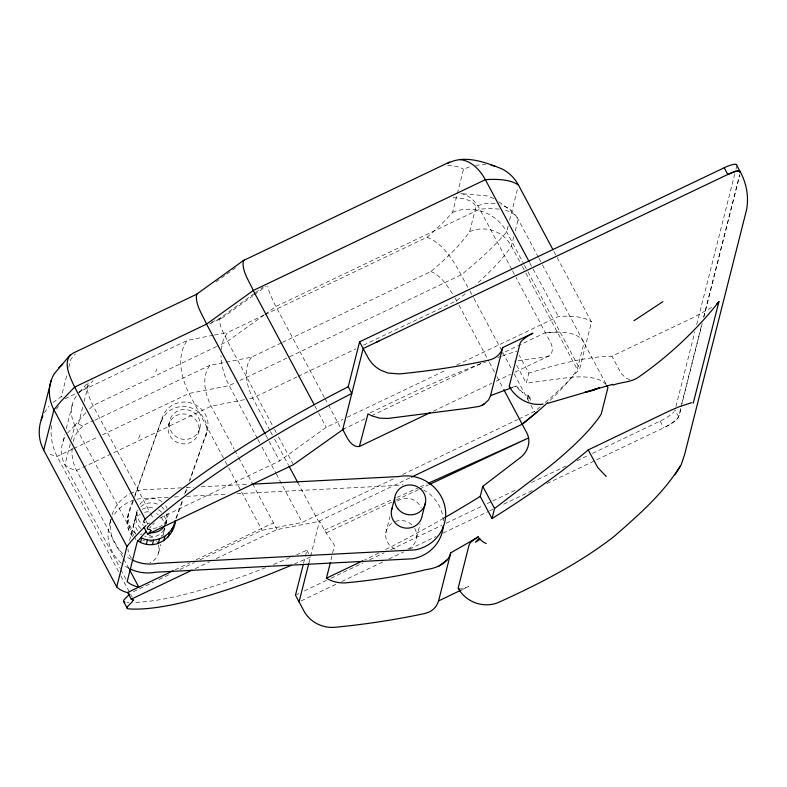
<?xml version="1.0" encoding="UTF-8"?>
<svg xmlns="http://www.w3.org/2000/svg" width="787" height="787" viewBox="0 0 787 787"><rect width="100%" height="100%" fill="white"/><g stroke="black" fill="none" stroke-linecap="round" stroke-linejoin="round"><path stroke-width="0.59" stroke-dasharray="3.94 2.95" d="M132.895 536.567C122.988 526.798 128.015 511.845 132.865 500.945M127.041 523.847L128.173 519.4L128.399 513.567M51.489 425.639C50.083 436.185 52.375 446.977 57.097 456.44L120.332 574.943M72.158 448.088C71.302 455.771 73.152 463.563 76.536 470.449L123.244 557.973M221.127 349.595L223.36 339.394L227.512 332.488L264.107 315.026M88.134 382.856C85.714 390.657 89.669 398.645 92.964 405.561L150.042 512.524M53.044 402.403L61.406 396.5L67.289 373.254M68.754 367.44L70.82 359.295A232.322 51.558 -28.1 0 1 75.375 353.943M62.999 441.586L64.78 434.542M66.265 428.659L72.807 402.806M70.21 443.927L64.918 464.832L120.273 568.558M71.381 439.284L74.913 425.344A30.978 28.539 29.3 0 1 71.568 408.374A31.185 28.716 29.7 0 1 75.178 397.681L76.526 395.871M73.299 441.507C75.395 431.178 83.658 423.613 93.643 420.809M67.554 433.116L73.378 426.918L78.533 423.583L82.92 406.24M84.091 401.606L87.898 386.574A229.981 51.037 -28.1 0 1 93.073 380.544M109.846 523.503L110.967 519.056M128.399 529.582L129.521 525.136L128.173 519.4M129.55 540.571L137.361 509.691A15.592 14.904 14.2 0 0 143.49 525.342M131.232 534.816L132.364 530.369L129.521 525.136M134.587 497.364L162.506 417.238A23.384 22.351 14.2 0 1 191.792 403.249A23.384 22.351 14.2 0 1 206.971 431.709L190.11 480.06M168.457 425.255L171.005 417.189A15.592 14.904 14.2 0 1 190.169 410.578A15.592 14.904 14.2 0 1 199.898 428.128L197.35 436.195A15.592 14.904 14.2 0 1 178.187 442.806A15.592 14.904 14.2 0 1 168.457 425.255L169.874 421.625A15.592 14.904 14.2 0 1 189.047 415.024A15.592 14.904 14.2 0 1 198.767 432.575M165.604 525.086L166.726 520.64M158.679 552.592L160.745 544.397M162.82 536.213L164.867 528.146M165.988 523.699L167.67 517.029M303.566 563.256L305.071 557.344M305.366 556.163L306.861 550.251A288.455 64.013 -28.1 0 1 296.699 554.727M308.947 562.872L319.542 520.994L326.093 532.956L334.416 545.165L330.609 561.623M265.209 314.495L427.095 237.202A232.322 51.558 -28.1 0 0 452.623 212.303L457.04 194.842M457.336 193.671L463.523 169.225L470.951 166.185M385.778 533.055L389.919 516.675M282.425 342.404L430.853 271.535A223.744 49.65 -28.1 0 0 469.701 231.535L476.017 206.568L481.733 204.335L487.763 203.233L493.872 203.282A31.126 30.201 -2.9 0 1 498.692 204.138M416.579 537.846L420.13 523.808M508.136 226.046L506.661 231.89A272.863 60.55 -28.1 0 1 461.3 274.791L236.917 381.921M509.612 220.193L517.905 187.454M513.754 236.749L511.412 246.026A254.929 56.575 -28.1 0 1 475.85 284.619M515.229 230.955L518.161 219.357A31.126 30.201 -2.9 0 0 501.034 204.846M606.138 384.715A254.929 56.575 -28.1 0 0 569.552 377.386L526.267 383.22L528.805 373.186L519.253 355.271M550.143 400.308A254.929 56.575 -28.1 0 0 577.264 369.418L584.013 342.758A254.929 56.575 -28.1 0 0 557.403 332.055L545.361 332.685L502.175 353.304M545.361 402.413A272.863 60.55 -28.1 0 0 579.665 368.7L591.499 321.922L553.556 250.827M675.944 406.495L694.862 331.74M696.662 324.618L735.697 170.356M736.002 169.166L736.898 165.604M680.48 408.571C681.119 419.264 671.232 423.819 663.441 427.921M681.69 403.829L702.102 323.132M703.608 317.2L739.632 174.803M546.975 483.523L663.687 427.803A15.592 3.463 -28.1 0 0 678.63 416.766L702.043 324.205M703.844 317.082L739.878 174.684M134.892 495.21L162.506 417.238M127.278 518.003L134.174 498.515M175.904 518.358L182.122 501.034M184.601 494.098L187.09 487.163M189.165 481.388L206.971 431.709M176.436 518.18L182.653 500.857M185.555 492.76L187.621 486.986M199.898 428.128L198.481 431.758A15.592 14.904 14.2 0 1 179.308 438.359A15.592 14.904 14.2 0 1 169.579 420.809M155.708 371.936L156.869 368.995M138.62 438.467L140.509 433.657M56.497 409.171L58.405 406.328M44.406 412.742L48.951 406.318M213.346 335.262L187.355 340.338C175.914 355.813 181.148 377.514 189.018 393.461L224.659 460.247M281.323 342.925L251.417 357.209L209.873 365.316C201.069 377.229 205.092 393.923 211.152 406.181L234.093 449.102M251.417 357.209C242.612 369.113 246.636 385.807 252.696 398.074L270.02 430.548M79.349 392.27L88.055 382.482M147.356 524.201L149.864 522.863M79.418 392.408L82.861 389.408L87.898 386.574M514.934 372.192L549.139 355.862C553.763 352.773 552.651 346.172 550.3 341.971L516.016 277.418M215.933 281.953L225.869 274.801M226.863 274.083L236.798 266.931M254.408 293.453L219.917 318.292L209.972 323.034M255.391 292.734L263.281 287.058M209.617 324.018L221.796 318.204L253.325 295.489M254.319 294.781L266.144 286.261M264.038 315.026L227.571 341.292L217.733 345.995M265.022 314.318L275.863 306.517L479.775 209.155A254.929 56.575 -28.1 0 1 500.375 209.293M159.84 518.102L279.572 460.936L326.251 427.311L342.837 419.402M711.635 307.442L693.003 317.702L611.922 356.196A284.619 63.157 -28.1 0 0 528.805 373.186M462.353 589.522L468.836 586.423A15.592 3.463 -28.1 0 1 460.277 588.942M64.918 398.793L75.946 393.53M77.047 392.998L187.355 340.338M216.632 346.516L92.964 405.561A261.166 57.953 -28.1 0 0 88.793 409.722M94.745 420.288L209.873 365.316M72.62 449.033L57.097 456.44L50.634 454.552A272.863 60.55 -28.1 0 1 47.958 453.282M73.722 448.501L98.109 436.864M102.546 434.739L189.018 393.461L229.174 385.62L235.805 382.452M297.024 376.904L252.696 398.074L249.135 398.763M298.135 376.373L355.763 348.867M363.515 345.159L456.608 300.713A254.929 56.575 -28.1 0 0 466.012 293.069M347.254 417.287L446.731 369.792M456.686 365.04L558.377 316.492A272.863 60.55 -28.1 0 1 591.499 321.922M370.215 412.791L401.095 398.045A284.619 63.157 -28.1 0 1 485.569 361.971M342.709 429.436L364.952 418.812M371.503 415.693L482.274 362.797M433.303 411.188L491.767 383.259M496.184 381.154L510.527 374.297M175.226 569.758L189.569 562.912M196.189 559.744L273.423 522.873M133.426 591.667L153.386 582.144M158.925 579.498L171.123 573.674M179.987 569.434L194.399 562.557M199.947 559.911L262.022 530.271L302.188 522.43L395.035 478.103M195.294 568.598L209.647 561.741M216.268 558.573L277.004 529.582L318.548 521.466L410.411 477.611M402.767 474.404L517.728 419.52M518.83 418.989L534.304 411.601A272.863 60.55 -28.1 0 0 540.866 406.21M296.601 594.647L298.814 593.595M304.362 590.948L326.526 580.363M330.953 578.248L363.092 562.902M369.742 559.724L384.154 552.848M390.805 549.67L441.782 525.332M446.209 523.217L482.785 505.756M487.222 503.641L491.649 501.526M492.76 500.994L516.036 489.888M531.55 482.48L568.125 465.019M576.989 460.779L588.066 455.486M592.503 453.371L660.106 421.094A15.592 3.463 -28.1 0 0 674.105 411.65M301.185 600.875L336.747 583.895M341.765 581.504L383.299 561.672M388.837 559.026L403.879 551.844M409.427 549.198L436.047 536.488M443.14 533.104L488.579 511.402M489.691 510.871L493.016 509.287M503.71 504.182L532.553 490.409M326.093 532.956L391.749 502.155M396.205 500.06L418.458 489.622M419.569 489.101L428.472 484.92M549.139 355.862L546.119 356.895L514.462 361.095M324.451 530.192L392.506 499.44M396.973 497.423L419.284 487.34M420.406 486.838L427.095 483.808M469.701 231.535L475.328 229.647L481.27 228.86L487.31 229.204A31.126 29.021 25.5 0 1 511.402 246.026L521.811 265.504M452.623 212.303C464.753 207.256 478.909 208.614 490.262 215.058A40.196 36.782 30.8 0 1 506.671 231.88L523.906 264.206M475.427 165.28L485.618 164.542M214.526 335.026L227.512 332.488M244.383 399.698L211.152 406.181L76.536 470.449A261.166 57.953 -28.1 0 1 64.918 464.832A30.978 30.142 -12.2 0 1 61.681 447.459A31.185 30.349 -12.7 0 1 65.449 436.087M557.403 332.055L545.361 332.685M181.571 487.832L150.937 489.416A38.976 37.255 14.2 0 0 131.272 493.154M186.47 487.576L193.828 487.192M201.177 486.809L247.748 484.398M168.29 497.295L148.684 498.309A38.976 37.255 14.2 0 0 112.856 516.833M174.419 496.971L180.548 496.656M186.676 496.341L227.109 494.236M236.917 493.724L396.225 485.461A38.976 37.255 14.2 0 1 402.954 484.762M221.796 318.204L219.917 318.292C218.668 326.408 224.521 334.062 227.571 341.292L273.945 428.236M629.875 379.747L625.891 378.026L621.514 373.845A12.74 12.139 16.5 0 1 620.471 372.212L611.922 356.196M427.095 237.202C448.757 246.183 458.329 270.895 469.347 289.872M430.853 271.535C441.359 275.568 447.35 286.301 453.43 295.135M493.843 198.57L487.763 195.943L460.365 193.592C469.229 194.507 475.692 201.797 479.775 209.155L511.993 269.833M498.781 201.787L510.547 210.139M132.364 530.369L136.495 534.747M455.014 297.919L458.339 303.969M678.62 416.766L675.039 410.057A15.592 3.463 -28.1 0 1 674.734 410.775M660.106 421.094L663.687 427.803M538.377 257.241L518.161 219.357A254.929 56.575 -28.1 0 0 503.788 209.903M538.957 258.323L541.84 263.734M542.42 264.816L606.226 384.381M529.631 262.622L532.504 268.013M533.084 269.085L558.377 316.492M524.476 265.288L527.349 270.669M527.929 271.751L579.665 368.7M522.381 266.586L525.273 271.997M525.854 273.089L577.264 369.418M516.715 365.306L526.267 383.22M469.928 290.954L473.371 297.417M473.951 298.489L502.116 351.277M502.686 352.35L511.314 368.513M514.186 373.894L530.281 404.065M530.861 405.138L534.304 411.601M324.382 397.435L273.876 302.67L269.134 291.623L267.787 286.252M324.962 398.517L327.845 403.938M328.425 405.02L340.555 427.744M314.751 405.767L318.204 412.231M318.774 413.313L326.251 427.311M274.525 429.308L276.237 432.525M278.529 436.815L292.853 463.622M270.6 431.63L272.332 434.877M274.643 439.205L288.504 465.186M297.752 482.5L318.548 521.466M265.77 435.083L268.652 440.464M269.223 441.546L279.572 460.936M257.349 438.398L229.174 385.62C224.334 376.353 221.442 366.063 220.98 355.616M257.92 439.48L259.641 442.707M261.943 447.016L275.745 472.879M276.316 473.951L302.188 522.43M306.861 550.251L309.93 555.996M225.239 461.33L228.112 466.711M228.683 467.793L262.022 530.271M150.622 513.606L153.504 519.007M145.92 520.689L147.651 523.916L146.874 524.063A15.592 3.463 -28.1 0 0 145.29 522.706M133.721 535.553L74.913 425.344A261.166 57.953 -28.1 0 1 86.432 412.162M134.302 536.636L136.033 539.872M123.825 559.055L129.009 568.775M120.844 569.64L126.038 579.37M120.903 576.015L129.53 592.178M130.612 594.215L132.147 597.087M234.674 450.194L238.146 456.696M238.727 457.778L252.027 482.736M252.607 483.818L277.004 529.582M512.573 270.915L515.446 276.335M458.91 305.051L488.825 361.39M489.406 362.473L494.58 372.231M496.882 376.56L503.208 388.483M140.706 528.441A15.592 14.904 14.2 0 1 138.237 509.582M140.824 506.631A15.592 14.904 14.2 0 1 157.892 504.369M161.325 506.513A15.592 14.904 14.2 0 1 164.08 509.435M166.303 513.852A15.592 14.904 14.2 0 1 165.919 523.453M161.374 421.675A23.384 22.351 14.2 0 1 190.67 407.696A23.384 22.351 14.2 0 1 205.85 436.146M163.952 529.641A15.592 14.904 14.2 0 1 144.71 536.095M137.577 530.625A15.592 14.904 14.2 0 1 138.305 512.465M142.122 509.356A15.592 14.904 14.2 0 1 154.862 508.077M158.551 509.779A15.592 14.904 14.2 0 1 161.679 512.337M164.021 515.564A15.592 14.904 14.2 0 1 165.811 523.139M131.104 559.409A38.976 37.255 14.2 0 1 126.323 556.468M122.802 553.625A38.976 37.255 14.2 0 1 110.878 519.331M112.098 514.619A38.976 37.255 14.2 0 1 130.288 493.646M128.852 568.303A38.976 37.255 14.2 0 1 122.27 563.984M121.405 563.266A38.976 37.255 14.2 0 1 112.266 517.905M423.583 489.937A38.976 37.255 14.2 0 1 443.425 522.204M164.631 528.441A15.592 14.904 14.2 0 1 161.187 536.4M151.714 541.486A15.592 14.904 14.2 0 1 149.697 541.643M144.67 540.915A15.592 14.904 14.2 0 1 142.762 540.187M135.964 534.343A15.592 14.904 14.2 0 1 140.056 514.383M144.592 512.317A15.592 14.904 14.2 0 1 150.632 511.855M156.446 513.655A15.592 14.904 14.2 0 1 158.167 514.718M161.138 517.433A15.592 14.904 14.2 0 1 164.483 524.545M158.394 544.85A15.592 14.904 14.2 0 1 149.973 562.646M131.527 558.18A15.592 14.904 14.2 0 1 127.976 549.129M139.948 534.304A15.592 14.904 14.2 0 1 141.965 534.019M148.959 535.032A15.592 14.904 14.2 0 1 154.124 538.21M156.711 541.269A15.592 14.904 14.2 0 1 158.069 543.925M397.435 501.103A15.592 14.904 14.2 0 1 421.222 507.93M414.71 528.372A15.592 14.904 14.2 0 1 407.932 549.051M395.104 549.08A15.592 14.904 14.2 0 1 385.63 535.485A15.592 14.904 14.2 0 1 394.425 521.85M395.349 521.476A15.592 14.904 14.2 0 1 412.27 525.204M168.064 513.154A15.592 14.904 14.2 0 1 158.03 527.447M157.075 527.743A15.592 14.904 14.2 0 1 150.022 528.057M139.86 504.428A15.592 14.904 14.2 0 1 162.358 501.998M165.703 505.716A15.592 14.904 14.2 0 1 167.06 508.372M62.025 397.012A232.322 51.558 -28.1 0 1 61.406 396.5M447.636 165.29A232.322 51.558 -28.1 0 1 463.523 169.225M149.481 528.047A261.166 57.953 -28.1 0 1 151.065 526.405M152.698 524.762A261.166 57.953 -28.1 0 1 154.38 523.089M453.056 197.734A223.744 49.65 -28.1 0 1 476.017 206.568M82.566 426.101A229.981 51.037 -28.1 0 1 78.533 423.583M289.941 557.639A288.455 64.013 -28.1 0 1 273.266 564.574M265.642 567.634A288.455 64.013 -28.1 0 1 133.465 602.389M129.058 602.37A288.455 64.013 -28.1 0 1 126.973 602.291M310.442 556.96A288.455 64.013 -28.1 0 1 294.643 563.866M511.796 387.302A15.592 3.463 -28.1 0 0 516.538 386.112A15.189 11.923 44.5 0 0 522.863 392.851L516.538 386.112A284.619 63.157 -28.1 0 0 512.475 387.538M497.886 357.505A284.619 63.157 -28.1 0 1 501.329 356.295M502.47 355.901A284.619 63.157 -28.1 0 1 517 351.061M443.671 518.22A284.619 63.157 -28.1 0 1 384.204 550.261M378.832 552.946A284.619 63.157 -28.1 0 1 364.873 559.813M528.303 395.389L527.92 400.19L526.897 394.966L529.7 395.684L530.556 400.927L528.303 395.389"/><path stroke-width="1.18" d="M740.242 172.432C737.773 168.743 730.956 173.661 727.552 174.576M41.209 419.894L51.194 380.416M128.802 592.818L125.94 592.188A272.863 60.55 -28.1 0 1 116.722 586.915L43.718 450.105L53.939 409.722L61.17 401.065L74.637 387.106L206.558 324.126L253.247 290.501L485.372 179.682A272.863 60.55 -28.1 0 1 518.495 185.112L552.986 249.745M116.722 586.915L126.943 546.532A272.863 60.55 -28.1 0 1 141.729 529.789L146.028 525.549M175.609 520.492C173.642 537.285 156.741 550.152 140.529 542.42L141.65 537.974C155.236 544.653 172.668 535.652 175.078 520.669M146.343 544.27L147.474 539.823M152.432 544.614L153.554 540.167M158.374 543.433L159.495 538.997M163.755 540.817L164.876 536.37M168.221 536.931L169.343 532.494M171.468 532.051L172.589 527.605M303.27 564.436L295.489 595.179L303.782 610.722A31.185 29.808 14.2 0 0 335.144 627.278A779.592 745.132 14.2 0 0 424.95 613.476L429.131 612.05A18.711 17.885 14.2 0 0 438.585 600.914L461.28 590.043M144.09 527.575L147.671 534.275L151.222 530.625L150.455 530.763A15.592 3.463 -28.1 0 0 148.871 529.415A15.592 3.463 -28.1 0 1 149.796 524.86A288.455 64.013 -28.1 0 1 351.809 393.47L348.228 386.761L359.6 341.833L724.207 167.759A15.592 3.463 -28.1 0 1 736.907 165.604L740.478 172.314A15.592 3.463 -28.1 0 0 727.788 174.468L363.181 348.543L342.709 429.436L347.421 438.27C349.782 442.402 354.101 447.478 359.384 446.485L429.987 412.762M299.07 601.888L308.701 563.817M459.293 588.892A15.592 3.463 -28.1 0 1 458.3 587.594L469.141 544.752A15.592 3.463 -28.1 0 1 478.427 536.744A284.619 63.157 -28.1 0 1 450.764 552.779C448.029 564.004 435.791 568.293 425.629 569.699C399.639 576.261 373.077 580.285 346.408 582.774A31.185 29.808 14.2 0 1 326.418 578.179L330.314 562.803M391.395 510.832L394.769 497.502M425.57 502.293L422.196 515.623A15.592 14.904 14.2 0 1 403.131 527.674A15.592 14.904 14.2 0 1 392.123 507.999M438.585 600.914L450.764 552.779M359.384 446.485L368.001 413.844L371.69 415.782L379.678 418.163L387.991 418.438L466.445 408.414L479.352 406.397L483.848 404.469L488.678 399.786L490.517 395.704L502.696 347.569L532.917 333.186A15.592 3.463 -28.1 0 0 520.158 343.142L509.317 385.984A15.592 3.463 -28.1 0 0 510.271 387.273M691.763 402.639L679.132 406.741L669.393 410.942L588.204 449.928A284.619 63.157 -28.1 0 1 492.032 518.535L480.218 496.4L482.756 486.376L520.709 457.336C527.674 451.984 531.235 441.655 527.133 433.539L503.788 389.565M492.032 518.535L494.57 508.5L546.385 468.944A254.929 56.575 -28.1 0 0 601.179 414.247L607.928 387.588A254.929 56.575 -28.1 0 0 606.826 385.62M693.219 403.259L718.934 301.637L716.731 303.998M680.283 465.993C663.323 493.518 638.355 515.269 614.165 536.39C579.35 563.423 539.941 583.57 499.961 601.76C485.215 609.049 465.934 602.783 458.3 588.204M675.148 474.669L681.06 465.058L684.66 454.414L746.519 209.962C749.047 196.957 746.568 183.41 740.252 171.832M197.645 293.777L73.053 353.156C61.14 360.594 70.309 377.553 74.637 387.106L145.349 519.607M70.25 354.829L54.273 373.746A40.54 37.333 30 0 0 49.522 395.123A40.285 37.146 29.1 0 0 53.919 409.722L126.943 546.532M718.934 301.637C696.033 330.638 668.802 356.118 638.473 377.209C631.135 382.403 621.248 381.99 612.935 385.138M58.681 367.863L62.665 364.381M481.792 405.541L484.379 403.387M547.693 402.59A254.929 56.575 -28.1 0 1 537.177 411.965L522.194 424.242L411.453 477.109M522.194 424.242L537.177 411.965M438.959 566.03L447.321 559.655M447.941 163.273C464.694 154.39 485.559 162.407 501.949 168.88A40.196 39.153 -16.4 0 1 518.495 185.112M633.938 320.722L662.9 301.657M480.139 539.272L475.456 542.253L479.224 538.062L480.139 539.272A15.258 14.491 -75.9 0 0 484.871 542.902L486.248 543.473M449.702 161.984L243.291 260.605L196.612 294.22C194.989 304.776 202.593 314.721 206.558 324.126L265.199 434.001M343.929 428.856L293.423 464.694L147.671 534.275M173.012 570.811L127.671 592.463L131.242 599.173L133.682 599.96L132.777 600.619A15.592 3.463 -28.1 0 1 129.973 604.072A15.592 3.463 -28.1 0 0 128.537 608.872A288.455 64.013 -28.1 0 0 291.279 565.292M131.242 599.173L191.979 570.172M326.418 578.179L359.511 562.38A284.619 63.157 -28.1 0 0 362.728 560.846M375.861 342.493L379.295 340.86M429.584 484.398L528.628 437.936L428.217 483.307M244.324 260.153L243.291 260.605C241.668 271.161 249.272 281.107 253.247 290.501L314.18 404.695M548.116 403.219L612.66 384.312M594.647 389.181L599.379 387.932L584.741 392.408L594.608 389.87M543.069 404.105C529.602 406.2 516.026 398.468 509.425 386.83M251.417 484.202L398.478 476.568A38.976 37.255 14.2 0 1 444.773 506.011A38.976 37.255 14.2 0 1 415.123 549.887L157.469 563.354A38.976 37.255 14.2 0 1 132.118 559.931M491.226 165.349L494.57 165.968M459.785 159.584C471.423 160.568 480.031 170.022 485.372 179.682L529.061 261.55M137.44 540.482L140.529 542.42M606.256 476.46L597.795 467.586L588.204 449.928M724.207 167.759L727.788 174.468M482.756 486.376L494.57 508.5M359.6 341.833L367.893 357.377A31.185 29.808 14.2 0 0 380.977 370.323L388.011 373.038L399.255 373.933A779.592 745.132 14.2 0 0 489.052 360.131L493.242 358.715A18.711 17.885 14.2 0 0 502.696 347.569M289.085 466.268L297.752 482.5M129.589 569.857L138.807 587.141A261.166 57.953 -28.1 0 1 127.189 581.524L137.184 542.036A261.166 57.953 -28.1 0 1 146.431 531.274M123.667 601.612L127.248 608.321M165.073 525.204A15.592 14.904 14.2 0 1 149.786 532.632M443.307 525.844A38.976 37.255 14.2 0 1 412.88 558.78L155.226 572.247A38.976 37.255 14.2 0 1 129.875 568.814M43.708 450.105A40.285 39.193 -11.6 0 1 39.35 435.27A40.54 39.419 -12.9 0 1 42.872 415.743M129.206 593.91A15.592 3.463 -28.1 0 1 126.402 597.363A15.592 3.463 -28.1 0 0 124.956 602.163M348.228 386.761A288.455 64.013 -28.1 0 0 146.215 518.151A15.592 3.463 -28.1 0 0 144.631 522.637M490.517 395.704A284.619 63.157 -28.1 0 1 511.452 387.902M480.218 496.4A284.619 63.157 -28.1 0 1 444.714 517.62M397.75 508.628A15.592 14.904 14.2 0 0 424.488 506.031A15.592 14.904 14.2 0 0 408.276 485.028A15.592 14.904 14.2 0 0 397.75 508.628"/></g></svg>
